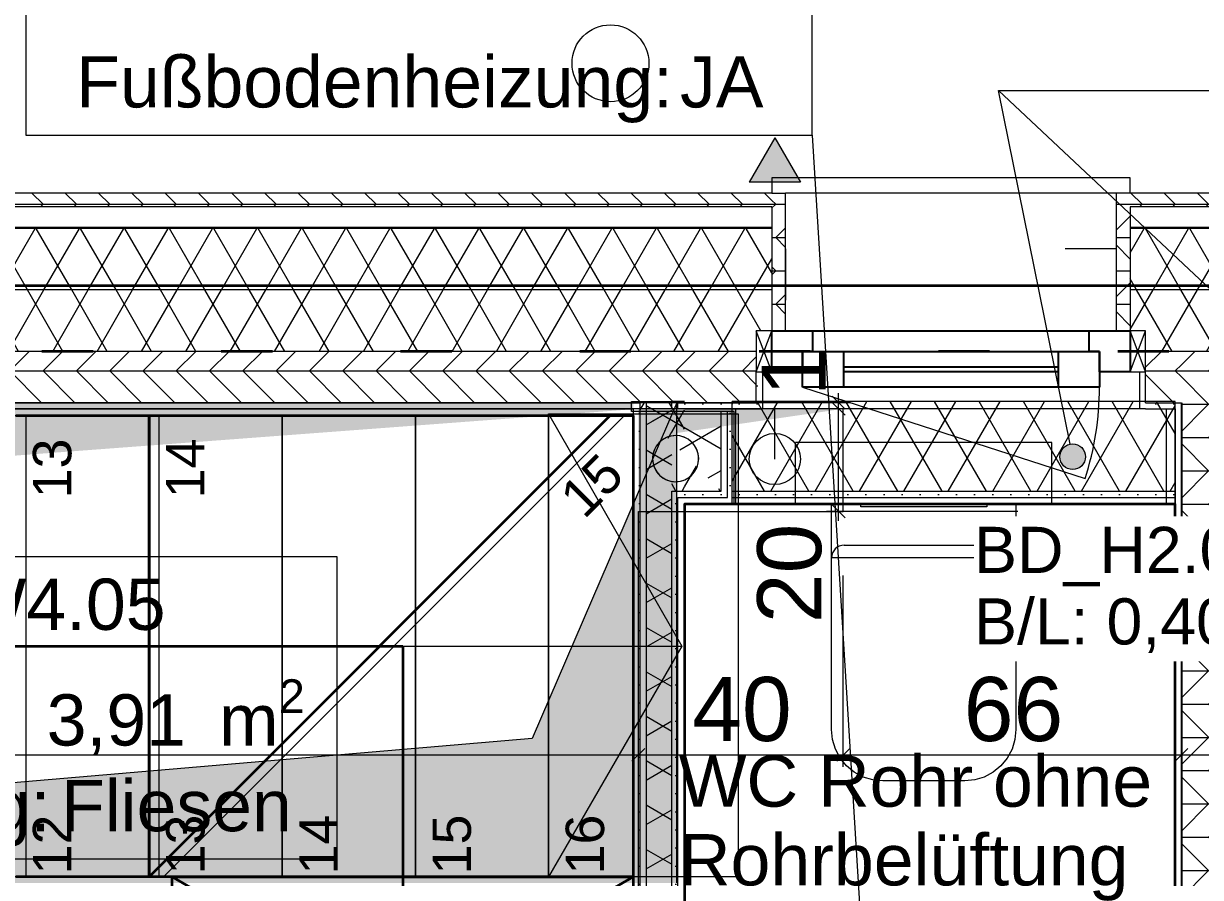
# Model space of a CAD drawing. Extents: x 0 to 42, y 0 to 29.7.
# Drawn here: x 16.409 to 18.706, y 14.609 to 16.275 of the extents above; entities that cross this region are included whole.
import ezdxf
from ezdxf.xclip import XClip

# ---------------------------------------------------------------- set-up
doc = ezdxf.new("R2010")
doc.units = 0
doc.header["$MEASUREMENT"] = 0
doc.header["$XCLIPFRAME"] = 0
for name, pattern in [('Achse', [115, 0, -40, 75, 0]), ('Punktlinie_ eng', [0.0125, 0, -0.0125]), ('Strichlinie_ eng', [0.115, 0.075, -0.04]), ('Wipeout_Contour', [50, 0, -50])]:
    doc.linetypes.add(name, pattern=pattern)
for name, color, linetype in [('0_30 - Räume', 7, 'Continuous'), ('0_40 - Durchbrüche', 7, 'Continuous'), ('0_40 - Hilfslinien', 7, 'Continuous'), ('331 - Tragende Außenwände.Statisch erforderlich', 7, 'Continuous'), ('341 - Tragende Innenwände', 7, 'Continuous'), ('342 - Nichttragende Innenwände', 7, 'Continuous'), ('351 - Deckenkonstruktionen.Decken', 7, 'Continuous'), ('351 - Deckenkonstruktionen.Treppen', 7, 'Continuous'), ('352 - Deckenbeläge.Fußbodenaufbauten', 7, 'Continuous'), ('412 - Sanitärobjekte.WC_ WB_ Dusche_ BW', 7, 'Continuous'), ('412 - Wasseranlagen.Sanitärobjekte', 7, 'Continuous'), ('5_00 - WP Ausbau - Bemaßung', 7, 'Continuous'), ('5_00 - WP Ausbau - Ergänzungen', 7, 'Continuous'), ('5_00 - WP Ausbau - Texte', 7, 'Continuous')]:
    doc.layers.add(name, color=color, linetype=linetype)
doc.styles.add('ERSTELLTER_STIL_1', font='arial.ttf')
pattern_1 = [(45, (26.131676, 15.72738), (-0.01767767, 0.01767767), [0, -0.025])]
pattern_2 = [(60, (26.131676, 15.72738), (-0.0649519, 0.0375), []), (120, (26.131676, 15.72738), (0.0649519, 0.0375), [])]
pattern_3 = [(0, (26.131676, 15.72738), (0, 0.065), []), (45, (26.13168, 15.72738), (-0.13, 0.13), [0.091924, -0.091924]), (45, (26.19668, 15.72738), (-0.13, 0.13), [0.091924, -0.091924]), (45, (26.26168, 15.72738), (-0.13, 0.13), [0.091924, -0.091924]), (45, (26.32668, 15.72738), (-0.13, 0.13), [0.091924, -0.091924]), (315, (26.13168, 15.72738), (0.13, 0.13), [0.091924, -0.091924]), (315, (26.19668, 15.72738), (0.13, 0.13), [0.091924, -0.091924]), (315, (26.26168, 15.72738), (0.13, 0.13), [0.091924, -0.091924]), (315, (26.32668, 15.72738), (0.13, 0.13), [0.091924, -0.091924])]
pattern_4 = [(150, (26.131676, 15.72738), (0.0375, 0.0649519), []), (210, (26.131676, 15.72738), (-0.0375, 0.0649519), [])]

# ---------------------------------------------------------------- blocks, each defined once
blk = doc.blocks.new('Zeichnung_1_1', base_point=(26.1317, 15.7274))
at = {"layer": '331 - Tragende Außenwände.Statisch erforderlich', "linetype": 'Continuous', "lineweight": 18, "true_color": 0x7e5900}
h = blk.add_hatch(dxfattribs=at)
h.set_pattern_fill('Holz__Sperrholz_2__0001', color=46, style=0, pattern_type=2)
h.set_pattern_definition(pattern_3)
h.paths.add_polyline_path([(17.8689, 15.9444), (14.4338, 15.9444), (14.4338, 15.9174), (17.8689, 15.9174)])
h = blk.add_hatch(dxfattribs=at)
h.set_pattern_fill('Holz__Sperrholz_2__0001', color=46, style=0, pattern_type=2)
h.set_pattern_definition(pattern_3)
h.paths.add_polyline_path([(17.8689, 15.9444), (17.8689, 15.9174), (17.8689, 15.6754), (17.8959, 15.6754), (17.8959, 15.9444)])
h = blk.add_hatch(dxfattribs=at)
h.set_pattern_fill('Holz__Sperrholz_2__0001', color=46, style=0, pattern_type=2)
h.set_pattern_definition(pattern_3)
h.paths.add_polyline_path([(18.5418, 15.9444), (18.5418, 15.6754), (18.5688, 15.6754), (18.5688, 15.9174), (18.5688, 15.9444)])
h = blk.add_hatch(dxfattribs=at)
h.set_pattern_fill('Holz__Sperrholz_2__0001', color=46, style=0, pattern_type=2)
h.set_pattern_definition(pattern_3)
h.paths.add_polyline_path([(18.5688, 15.9444), (18.5688, 15.9174), (18.8187, 15.9174), (18.8187, 15.9444)])
at = {"layer": '331 - Tragende Außenwände.Statisch erforderlich', "linetype": 'Continuous', "lineweight": 18, "true_color": 0x0099e6}
for points in [[(17.8689, 15.8774), (14.4338, 15.8774), (14.4338, 15.8754), (17.8689, 15.8754)], [(18.8187, 15.8774), (18.5688, 15.8774), (18.5688, 15.8754), (18.8187, 15.8754)]]:
    blk.add_hatch(color=142, dxfattribs=at).paths.add_polyline_path(points)
at = {"layer": '331 - Tragende Außenwände.Statisch erforderlich', "linetype": 'Continuous', "lineweight": 18, "true_color": 0x05000d}
h = blk.add_hatch(dxfattribs=at)
h.set_pattern_fill('Dämmung__weich_0001', color=178, style=0, pattern_type=2)
h.set_pattern_definition(pattern_2)
h.paths.add_polyline_path([(17.8689, 15.8754), (14.4338, 15.8754), (14.4338, 15.7554), (17.8689, 15.7554)])
h = blk.add_hatch(dxfattribs=at)
h.set_pattern_fill('Dämmung__weich_0001', color=178, style=0, pattern_type=2)
h.set_pattern_definition(pattern_2)
h.paths.add_polyline_path([(18.8187, 15.8754), (18.5688, 15.8754), (18.5688, 15.7554), (18.8187, 15.7554)])
h = blk.add_hatch(dxfattribs=at)
h.set_pattern_fill('Dämmung__weich_0001', color=178, style=0, pattern_type=2)
h.set_pattern_definition(pattern_2)
h.paths.add_polyline_path([(14.4338, 15.6754), (14.4638, 15.6754), (14.4638, 15.6354), (17.8389, 15.6354), (17.8389, 15.6754), (17.8689, 15.6754), (17.8689, 15.7554), (14.4338, 15.7554)])
h = blk.add_hatch(dxfattribs=at)
h.set_pattern_fill('Dämmung__weich_0001', color=178, style=0, pattern_type=2)
h.set_pattern_definition(pattern_2)
h.paths.add_polyline_path([(18.5688, 15.7554), (18.5688, 15.6754), (18.5988, 15.6754), (18.5988, 15.6354), (18.8187, 15.6354), (18.8187, 15.7554)])
h = blk.add_hatch(dxfattribs=at)
h.set_pattern_fill('Holz__Sperrholz_2__0001', color=178, style=0, pattern_type=2)
h.set_pattern_definition(pattern_3)
h.paths.add_polyline_path([(14.4638, 15.5954), (14.4638, 15.5354), (17.8389, 15.5354), (17.8389, 15.5954), (17.8389, 15.6354), (14.4638, 15.6354)])
h = blk.add_hatch(dxfattribs=at)
h.set_pattern_fill('Holz__Sperrholz_2__0001', color=178, style=0, pattern_type=2)
h.set_pattern_definition(pattern_3)
h.paths.add_polyline_path([(18.6687, 15.6354), (18.5988, 15.6354), (18.5988, 15.5954), (18.5988, 15.5354), (18.6687, 15.5354)])
h = blk.add_hatch(dxfattribs=at)
h.set_pattern_fill('Holz__Sperrholz_2__0001', color=178, style=0, pattern_type=2)
h.set_pattern_definition(pattern_3)
h.paths.add_polyline_path([(18.6687, 15.5354), (18.7687, 15.5354), (18.7687, 15.6354), (18.6687, 15.6354)])
at = {"layer": '331 - Tragende Außenwände.Statisch erforderlich', "linetype": 'Continuous', "lineweight": 18, "true_color": 0x9f9f9f}
h = blk.add_hatch(dxfattribs=at)
h.set_pattern_fill('Gips_0001', color=253, style=0, pattern_type=2)
h.set_pattern_definition(pattern_1)
h.paths.add_polyline_path([(17.8509, 15.5234), (17.8509, 15.5954), (17.8389, 15.5954), (17.8389, 15.5354), (17.8389, 15.5234)])
h = blk.add_hatch(dxfattribs=at)
h.set_pattern_fill('Gips_0001', color=253, style=0, pattern_type=2)
h.set_pattern_definition(pattern_1)
h.paths.add_polyline_path([(18.5988, 15.5234), (18.5988, 15.5354), (18.5988, 15.5954), (18.5868, 15.5954), (18.5868, 15.5234)])
h = blk.add_hatch(dxfattribs=at)
h.set_pattern_fill('Gips_0001', color=253, style=0, pattern_type=2)
h.set_pattern_definition(pattern_1)
h.paths.add_polyline_path([(14.4638, 15.5354), (14.4638, 15.5234), (17.5988, 15.5234), (17.5988, 15.5354)])
h = blk.add_hatch(dxfattribs=at)
h.set_pattern_fill('Gips_0001', color=253, style=0, pattern_type=2)
h.set_pattern_definition(pattern_1)
h.paths.add_polyline_path([(17.5988, 15.5234), (17.6118, 15.5234), (17.6118, 15.5354), (17.5988, 15.5354)])
h = blk.add_hatch(dxfattribs=at)
h.set_pattern_fill('Gips_0001', color=253, style=0, pattern_type=2)
h.set_pattern_definition(pattern_1)
h.paths.add_polyline_path([(17.6858, 15.5234), (17.6988, 15.5234), (17.6988, 15.5354), (17.6858, 15.5354)])
h = blk.add_hatch(dxfattribs=at)
h.set_pattern_fill('Gips_0001', color=253, style=0, pattern_type=2)
h.set_pattern_definition(pattern_1)
h.paths.add_polyline_path([(17.6988, 15.5354), (17.6988, 15.5234), (17.8389, 15.5234), (17.8389, 15.5354)])
h = blk.add_hatch(dxfattribs=at)
h.set_pattern_fill('Gips_0001', color=253, style=0, pattern_type=2)
h.set_pattern_definition(pattern_1)
h.paths.add_polyline_path([(18.5988, 15.5234), (18.6562, 15.5234), (18.6562, 15.5354), (18.5988, 15.5354)])
h = blk.add_hatch(dxfattribs=at)
h.set_pattern_fill('Gips_0001', color=253, style=0, pattern_type=2)
h.set_pattern_definition(pattern_1)
h.paths.add_polyline_path([(18.6562, 15.5234), (18.6687, 15.5234), (18.6687, 15.5354), (18.6562, 15.5354)])
at = {"layer": '341 - Tragende Innenwände', "linetype": 'Continuous', "lineweight": 18, "true_color": 0x05000d}
h = blk.add_hatch(dxfattribs=at)
h.set_pattern_fill('Holz__Sperrholz_2__0001', color=178, style=0, pattern_type=2)
h.set_pattern_definition(pattern_3)
h.paths.add_polyline_path([(18.6687, 15.5234), (18.7687, 15.5234), (18.7687, 15.5354), (18.6687, 15.5354)])
at = {"layer": '341 - Tragende Innenwände', "linetype": 'Continuous', "lineweight": 18, "true_color": 0x9f9f9f}
h = blk.add_hatch(dxfattribs=at)
h.set_pattern_fill('Gips_0001', color=253, style=0, pattern_type=2)
h.set_pattern_definition(pattern_1)
h.paths.add_polyline_path([(18.6687, 13.0947), (18.6687, 15.5234), (18.6562, 15.5234), (18.6562, 13.0947)])
at = {"layer": '341 - Tragende Innenwände', "linetype": 'Continuous', "lineweight": 18, "true_color": 0x05000d}
h = blk.add_hatch(dxfattribs=at)
h.set_pattern_fill('Holz__Sperrholz_2__0001', color=178, style=0, pattern_type=2)
h.set_pattern_definition(pattern_3)
h.paths.add_polyline_path([(18.7687, 13.0822), (18.7687, 15.5234), (18.6687, 15.5234), (18.6687, 13.0822)])
at = {"layer": '342 - Nichttragende Innenwände', "linetype": 'Continuous', "lineweight": 18, "true_color": 0xcdcd00}
h = blk.add_hatch(dxfattribs=at)
h.set_pattern_fill('Dämmung__weich_0001', color=52, style=0, pattern_type=2)
h.set_pattern_definition(pattern_2)
h.paths.add_polyline_path([(17.6988, 15.538), (17.5954, 15.538), (17.6988, 15.4346)])
h = blk.add_hatch(dxfattribs=at)
h.set_pattern_fill('Dämmung__weich_0001', color=52, style=0, pattern_type=2)
h.set_pattern_definition(pattern_4)
h.paths.add_polyline_path([(17.6154, 15.518), (17.5954, 15.538), (17.5954, 15.518)])
at = {"layer": '342 - Nichttragende Innenwände', "linetype": 'Continuous', "lineweight": 18, "true_color": 0x9f9f9f}
h = blk.add_hatch(dxfattribs=at)
h.set_pattern_fill('Gips_0001', color=253, style=0, pattern_type=2)
h.set_pattern_definition(pattern_1)
h.paths.add_polyline_path([(17.6118, 15.5234), (17.6238, 15.5234), (17.6238, 15.5354), (17.6118, 15.5354)])
at = {"layer": '342 - Nichttragende Innenwände', "linetype": 'Continuous', "lineweight": 18, "true_color": 0xcdcd00}
h = blk.add_hatch(dxfattribs=at)
h.set_pattern_fill('Dämmung__weich_0001', color=52, style=0, pattern_type=2)
h.set_pattern_definition(pattern_4)
h.paths.add_polyline_path([(17.6238, 15.5234), (17.6738, 15.5234), (17.6738, 15.5354), (17.6238, 15.5354)])
at = {"layer": '342 - Nichttragende Innenwände', "linetype": 'Continuous', "lineweight": 18, "true_color": 0x9f9f9f}
h = blk.add_hatch(dxfattribs=at)
h.set_pattern_fill('Gips_0001', color=253, style=0, pattern_type=2)
h.set_pattern_definition(pattern_1)
h.paths.add_polyline_path([(17.6738, 15.5234), (17.6858, 15.5234), (17.6858, 15.5354), (17.6738, 15.5354)])
at = {"layer": '342 - Nichttragende Innenwände', "linetype": 'Continuous', "lineweight": 0, "true_color": 0xffffff}
h = blk.add_hatch(dxfattribs=at)
h.set_pattern_fill('Dämmung__weich_0001', style=0, pattern_type=2)
h.set_pattern_definition(pattern_2)
h.paths.add_polyline_path([(17.792, 15.363), (18.6562, 15.363), (18.6562, 15.538), (17.792, 15.538)])
at = {"layer": '342 - Nichttragende Innenwände', "linetype": 'Continuous', "lineweight": 18, "true_color": 0x9f9f9f}
h = blk.add_hatch(dxfattribs=at)
h.set_pattern_fill('Gips_0001', color=253, style=0, pattern_type=2)
h.set_pattern_definition(pattern_1)
h.paths.add_polyline_path([(17.5988, 15.5234), (17.5988, 14.5047), (17.6118, 14.5047), (17.6118, 15.5234)])
h = blk.add_hatch(dxfattribs=at)
h.set_pattern_fill('Gips_0001', color=253, style=0, pattern_type=2)
h.set_pattern_definition(pattern_1)
h.paths.add_polyline_path([(17.6238, 15.5234), (17.6118, 15.5234), (17.6118, 14.5047), (17.6238, 14.5047)])
at = {"layer": '342 - Nichttragende Innenwände', "linetype": 'Continuous', "lineweight": 18, "true_color": 0xcdcd00}
h = blk.add_hatch(dxfattribs=at)
h.set_pattern_fill('Dämmung__weich_0001', color=52, style=0, pattern_type=2)
h.set_pattern_definition(pattern_4)
h.paths.add_polyline_path([(17.6154, 15.518), (17.7704, 15.363), (17.7704, 15.518)])
h = blk.add_hatch(dxfattribs=at)
h.set_pattern_fill('Dämmung__weich_0001', color=52, style=0, pattern_type=2)
h.set_pattern_definition(pattern_4)
h.paths.add_polyline_path([(17.6738, 15.363), (17.6738, 15.5234), (17.6238, 15.5234), (17.6238, 15.363)])
h = blk.add_hatch(dxfattribs=at)
h.set_pattern_fill('Dämmung__weich_0001', color=52, style=0, pattern_type=2)
h.set_pattern_definition(pattern_2)
h.paths.add_polyline_path([(17.6858, 15.363), (17.6858, 15.5234), (17.6738, 15.5234), (17.6738, 15.363)])
h = blk.add_hatch(dxfattribs=at)
h.set_pattern_fill('Dämmung__weich_0001', color=52, style=0, pattern_type=2)
h.set_pattern_definition(pattern_2)
h.paths.add_polyline_path([(17.6988, 15.363), (17.6988, 15.5234), (17.6858, 15.5234), (17.6858, 15.363)])
at = {"layer": '342 - Nichttragende Innenwände', "linetype": 'Continuous', "lineweight": 18, "true_color": 0x9f9f9f}
h = blk.add_hatch(dxfattribs=at)
h.set_pattern_fill('Gips_0001', color=253, style=0, pattern_type=2)
h.set_pattern_definition(pattern_1)
h.paths.add_polyline_path([(17.7829, 15.3505), (17.7829, 15.518), (17.7704, 15.518), (17.7704, 15.363)])
h = blk.add_hatch(dxfattribs=at)
h.set_pattern_fill('Gips_0001', color=253, style=0, pattern_type=2)
h.set_pattern_definition(pattern_1)
h.paths.add_polyline_path([(17.7959, 15.3375), (17.7959, 15.518), (17.7829, 15.518), (17.7829, 15.3505)])
at = {"layer": '342 - Nichttragende Innenwände', "linetype": 'Continuous', "lineweight": 18, "true_color": 0xcdcd00}
h = blk.add_hatch(dxfattribs=at)
h.set_pattern_fill('Dämmung__weich_0001', color=52, style=0, pattern_type=2)
h.set_pattern_definition(pattern_2)
h.paths.add_polyline_path([(17.6988, 15.363), (17.7704, 15.363), (17.6988, 15.4346)])
h = blk.add_hatch(dxfattribs=at)
h.set_pattern_fill('Dämmung__weich_0001', color=52, style=0, pattern_type=2)
h.set_pattern_definition(pattern_4)
h.paths.add_polyline_path([(17.6738, 15.363), (17.6238, 15.363), (17.6238, 14.5047), (17.6738, 14.5047)])
at = {"layer": '342 - Nichttragende Innenwände', "linetype": 'Continuous', "lineweight": 18, "true_color": 0x9f9f9f}
h = blk.add_hatch(dxfattribs=at)
h.set_pattern_fill('Gips_0001', color=253, style=0, pattern_type=2)
h.set_pattern_definition(pattern_1)
h.paths.add_polyline_path([(17.6738, 15.363), (17.6738, 15.3505), (17.6858, 15.3505), (17.6858, 15.363)])
h = blk.add_hatch(dxfattribs=at)
h.set_pattern_fill('Gips_0001', color=253, style=0, pattern_type=2)
h.set_pattern_definition(pattern_1)
h.paths.add_polyline_path([(17.6858, 15.3505), (17.6738, 15.3505), (17.6738, 14.5047), (17.6858, 14.5047)])
h = blk.add_hatch(dxfattribs=at)
h.set_pattern_fill('Gips_0001', color=253, style=0, pattern_type=2)
h.set_pattern_definition(pattern_1)
h.paths.add_polyline_path([(17.6858, 15.363), (17.6858, 15.3505), (17.6988, 15.3505), (17.6988, 15.363)])
h = blk.add_hatch(dxfattribs=at)
h.set_pattern_fill('Gips_0001', color=253, style=0, pattern_type=2)
h.set_pattern_definition(pattern_1)
h.paths.add_polyline_path([(17.6858, 15.3505), (17.6858, 15.3375), (17.6988, 15.3375), (17.6988, 15.3505)])
h = blk.add_hatch(dxfattribs=at)
h.set_pattern_fill('Gips_0001', color=253, style=0, pattern_type=2)
h.set_pattern_definition(pattern_1)
h.paths.add_polyline_path([(17.6988, 15.3505), (17.7829, 15.3505), (17.7704, 15.363), (17.6988, 15.363)])
h = blk.add_hatch(dxfattribs=at)
h.set_pattern_fill('Gips_0001', color=253, style=0, pattern_type=2)
h.set_pattern_definition(pattern_1)
h.paths.add_polyline_path([(17.6988, 15.3375), (17.7959, 15.3375), (17.7829, 15.3505), (17.6988, 15.3505)])
at = {"layer": '342 - Nichttragende Innenwände', "linetype": 'Continuous', "lineweight": 0, "true_color": 0xffffff}
h = blk.add_hatch(dxfattribs=at)
h.set_pattern_fill('Gips_0001', style=0, pattern_type=2)
h.set_pattern_definition(pattern_1)
h.paths.add_polyline_path([(17.792, 15.3505), (18.6562, 15.3505), (18.6562, 15.363), (17.792, 15.363)])
h = blk.add_hatch(dxfattribs=at)
h.set_pattern_fill('Gips_0001', style=0, pattern_type=2)
h.set_pattern_definition(pattern_1)
h.paths.add_polyline_path([(17.792, 15.3375), (18.6562, 15.3375), (18.6562, 15.3505), (17.792, 15.3505)])
at = {"layer": '342 - Nichttragende Innenwände', "linetype": 'Continuous', "lineweight": 18, "true_color": 0x9f9f9f}
h = blk.add_hatch(dxfattribs=at)
h.set_pattern_fill('Gips_0001', color=253, style=0, pattern_type=2)
h.set_pattern_definition(pattern_1)
h.paths.add_polyline_path([(17.6858, 14.5047), (17.6988, 14.5047), (17.6988, 15.3375), (17.6858, 15.3375)])
at = {"layer": '351 - Deckenkonstruktionen.Decken', "linetype": 'Continuous', "lineweight": 0, "true_color": 0x010003}
blk.add_hatch(color=178, dxfattribs=at).paths.add_polyline_path([(14.1137, 14.5984), (17.6835, 14.5984), (17.6835, 15.5354), (17.4014, 14.8804)])
at = {"layer": '351 - Deckenkonstruktionen.Decken', "linetype": 'Continuous', "lineweight": 0, "true_color": 0x020006}
for points in [[(13.3934, 15.5234), (13.3934, 14.5754), (13.6875, 15.2293), (17.6087, 15.5234)], [(18.0087, 15.5234), (17.6087, 15.5234), (17.6087, 15.3234), (17.6593, 15.4727)]]:
    blk.add_hatch(color=178, dxfattribs=at).paths.add_polyline_path(points)
at = {"layer": '5_00 - WP Ausbau - Ergänzungen', "linetype": 'Continuous', "lineweight": 18, "true_color": 0x05000d}
blk.add_hatch(color=178, dxfattribs=at).paths.add_polyline_path([(17.875, 16.0521), (17.825, 15.9655), (17.925, 15.9655)])
at = {"layer": '5_00 - WP Ausbau - Texte', "linetype": 'Continuous', "lineweight": 18, "true_color": 0x05000d}
blk.add_hatch(color=178, dxfattribs=at).paths.add_polyline_path([(18.4314, 15.43), (18.4333, 15.4204), (18.4388, 15.4123), (18.4469, 15.4069), (18.4564, 15.405), (18.466, 15.4069), (18.4741, 15.4123), (18.4795, 15.4204), (18.4814, 15.43), (18.4795, 15.4395), (18.4741, 15.4476), (18.466, 15.4531), (18.4564, 15.455), (18.4469, 15.4531), (18.4388, 15.4476), (18.4333, 15.4395)])
at = {"layer": '0_30 - Räume', "color": 178, "linetype": 'Continuous', "lineweight": 18, "ltscale": 20, "true_color": 0x05000d}
for p, q in [((16.4133, 17.4324), (16.4133, 16.0574)), ((17.9482, 16.0574), (17.9482, 17.4324)), ((16.4133, 16.0574), (17.9482, 16.0574)), ((17.9482, 16.0574), (18.0426, 14.5161)), ((17.0208, 15.2347), (15.5782, 15.2347)), ((17.0208, 14.6454), (17.0208, 15.2347)), ((15.5782, 14.6454), (17.0208, 14.6454))]:
    blk.add_line(p, q, dxfattribs=at)
at = {"layer": '0_40 - Hilfslinien', "color": 92, "linetype": 'Continuous', "lineweight": 18, "ltscale": 20, "true_color": 0x00cd00}
blk.add_circle((17.875, 15.4255), 0.05, dxfattribs=at)
at = {"layer": '331 - Tragende Außenwände.Statisch erforderlich', "color": 178, "linetype": 'Continuous', "lineweight": 18, "ltscale": 20, "true_color": 0x05000d}
for p, q in [((18.5688, 15.9744), (17.8689, 15.9744)), ((17.8689, 15.9744), (17.8689, 15.9444)), ((18.5688, 15.9444), (18.5688, 15.9744)), ((17.8689, 15.9444), (17.8959, 15.9444)), ((17.8689, 15.9444), (17.8959, 15.9444)), ((17.8959, 15.6754), (17.8959, 15.9444)), ((17.8959, 15.6754), (17.8959, 15.9444)), ((18.5418, 15.6754), (18.5418, 15.9444)), ((18.5688, 15.9444), (18.5418, 15.9444)), ((18.5688, 15.9444), (18.5418, 15.9444)), ((18.5418, 15.6754), (18.5418, 15.9444)), ((17.8689, 15.9174), (14.4338, 15.9174)), ((17.8689, 15.9174), (17.8689, 15.6754)), ((18.8187, 15.9174), (18.5688, 15.9174)), ((18.5688, 15.9174), (18.5688, 15.6754)), ((17.8689, 15.8774), (14.4338, 15.8774)), ((17.8689, 15.8754), (14.4338, 15.8754)), ((18.8187, 15.8774), (18.5688, 15.8774)), ((18.8187, 15.8754), (18.5688, 15.8754)), ((17.8689, 15.7554), (14.4338, 15.7554)), ((18.8187, 15.7554), (18.5688, 15.7554)), ((17.8689, 15.5954), (17.8389, 15.6754)), ((17.8389, 15.5954), (17.8689, 15.6754)), ((18.5688, 15.5954), (18.5988, 15.6754)), ((18.5988, 15.5954), (18.5688, 15.6754)), ((17.8389, 15.6354), (14.4638, 15.6354)), ((18.6687, 15.6354), (18.5988, 15.6354)), ((18.7687, 15.6354), (18.6687, 15.6354)), ((17.8389, 15.5354), (17.8389, 15.5954)), ((17.8509, 15.5954), (17.8509, 15.5234)), ((17.8509, 15.5954), (17.8509, 15.5234)), ((18.5868, 15.5954), (18.5868, 15.5234)), ((18.5868, 15.5954), (18.5868, 15.5234)), ((18.5988, 15.5354), (18.5988, 15.5954)), ((17.9289, 15.5654), (18.4808, 15.3873)), ((14.4638, 15.5354), (17.6118, 15.5354)), ((17.6118, 15.5354), (17.6118, 15.5234)), ((17.6238, 15.5354), (17.6118, 15.5354)), ((17.6118, 15.5354), (17.6118, 15.5234)), ((17.6238, 15.5354), (17.6118, 15.5354)), ((17.6738, 15.5354), (17.6238, 15.5354)), ((17.6238, 15.5354), (17.6238, 15.5234)), ((17.6738, 15.5354), (17.6238, 15.5354)), ((17.6858, 15.5354), (17.6738, 15.5354)), ((17.6858, 15.5354), (17.6738, 15.5354)), ((17.6738, 15.5234), (17.6738, 15.5354)), ((17.6858, 15.5234), (17.6858, 15.5354)), ((17.6858, 15.5354), (17.8389, 15.5354)), ((17.6858, 15.5234), (17.6858, 15.5354)), ((18.5988, 15.5354), (18.6687, 15.5354)), ((17.8389, 15.5234), (17.7989, 15.5234)), ((17.7989, 15.3374), (17.7989, 15.5234)), ((17.8389, 15.5234), (17.7989, 15.5234)), ((17.8389, 15.5234), (17.8509, 15.5234)), ((17.8389, 15.5234), (17.8509, 15.5234)), ((18.5988, 15.5234), (18.5868, 15.5234)), ((18.5988, 15.5234), (18.5868, 15.5234)), ((18.5988, 15.5234), (18.6388, 15.5234)), ((18.5988, 15.5234), (18.6388, 15.5234)), ((18.6388, 15.5234), (18.6388, 15.3374)), ((18.6388, 15.3374), (17.7989, 15.3374))]:
    blk.add_line(p, q, dxfattribs=at)
at = {"layer": '331 - Tragende Außenwände.Statisch erforderlich', "color": 178, "linetype": 'Strichlinie_ eng', "lineweight": 18, "ltscale": 20, "true_color": 0x05000d}
for p, q in [((18.5418, 15.9444), (17.8959, 15.9444)), ((18.5868, 15.5234), (17.8509, 15.5234))]:
    blk.add_line(p, q, dxfattribs=at)
at = {"layer": '331 - Tragende Außenwände.Statisch erforderlich', "color": 178, "linetype": 'Achse', "lineweight": 18, "ltscale": 20, "true_color": 0x05000d}
for p, q in [((18.5418, 15.8354), (17.8959, 15.8354)), ((17.8959, 15.8354), (17.8959, 15.6754)), ((18.5418, 15.6754), (18.5418, 15.8354))]:
    blk.add_line(p, q, dxfattribs=at)
at = {"layer": '331 - Tragende Außenwände.Statisch erforderlich', "color": 178, "linetype": 'Continuous', "lineweight": 25, "ltscale": 20, "true_color": 0x05000d}
for p, q in [((17.8689, 15.6754), (17.9489, 15.6754)), ((17.8689, 15.5954), (17.8689, 15.6754)), ((17.9489, 15.6754), (18.4888, 15.6754)), ((17.9489, 15.6754), (17.9489, 15.6354)), ((18.4888, 15.6354), (18.4888, 15.6754)), ((18.4888, 15.6754), (18.5688, 15.6754)), ((18.5688, 15.6754), (18.5688, 15.5954)), ((17.9489, 15.6354), (17.9289, 15.6354)), ((17.9289, 15.6354), (17.9289, 15.5954)), ((17.9289, 15.5654), (17.9289, 15.6354)), ((17.9289, 15.6354), (18.0089, 15.6354)), ((18.0089, 15.6354), (18.4288, 15.6354)), ((18.0089, 15.6354), (18.0089, 15.5654)), ((18.4288, 15.5654), (18.4288, 15.6354)), ((18.4288, 15.6354), (18.5088, 15.6354)), ((18.5088, 15.6354), (18.4888, 15.6354)), ((18.5088, 15.5954), (18.5088, 15.6354)), ((18.5088, 15.6354), (18.5088, 15.5654)), ((18.0089, 15.6054), (18.4288, 15.6054)), ((17.9289, 15.5954), (17.8689, 15.5954)), ((18.4288, 15.5954), (18.0089, 15.5954)), ((18.5688, 15.5954), (18.5088, 15.5954)), ((18.0089, 15.5654), (17.9289, 15.5654)), ((18.4288, 15.5654), (18.0089, 15.5654)), ((18.5088, 15.5654), (18.4288, 15.5654)), ((18.6687, 15.5354), (18.6687, 15.5234)), ((18.6687, 15.5354), (18.6687, 15.5234))]:
    blk.add_line(p, q, dxfattribs=at)
at = {"layer": '331 - Tragende Außenwände.Statisch erforderlich', "color": 178, "linetype": 'Continuous', "lineweight": 18, "ltscale": 20, "true_color": 0x05000d, "flags": 128}
for points in [[(17.8689, 15.9444), (14.4338, 15.9444)], [(18.8187, 15.9444), (18.5688, 15.9444)], [(14.4638, 15.5234), (17.5988, 15.5234)], [(17.6988, 15.5234), (17.8389, 15.5234)], [(18.5988, 15.5234), (18.6562, 15.5234)]]:
    blk.add_lwpolyline(points, dxfattribs=at)
for points in [[(17.8689, 15.6754), (17.8389, 15.6754), (17.8389, 15.5954), (17.8689, 15.5954)], [(18.5688, 15.5954), (18.5988, 15.5954), (18.5988, 15.6754), (18.5688, 15.6754)]]:
    blk.add_lwpolyline(points, close=True, dxfattribs=at)
at = {"layer": '331 - Tragende Außenwände.Statisch erforderlich', "color": 178, "linetype": 'Continuous', "lineweight": 18, "ltscale": 20, "true_color": 0x05000d}
blk.add_arc((17.9289, 15.5654), 0.5799, 342.1152, 0, dxfattribs=at)
at = {"layer": '341 - Tragende Innenwände', "color": 178, "linetype": 'Continuous', "lineweight": 25, "ltscale": 20, "true_color": 0x05000d}
blk.add_line((18.6687, 15.5234), (18.6687, 13.0822), dxfattribs=at)
at = {"layer": '341 - Tragende Innenwände', "color": 178, "linetype": 'Continuous', "lineweight": 18, "ltscale": 20, "true_color": 0x05000d, "flags": 128}
blk.add_lwpolyline([(18.6562, 15.5234), (18.6562, 13.0947)], dxfattribs=at)
at = {"layer": '342 - Nichttragende Innenwände', "color": 178, "linetype": 'Continuous', "lineweight": 18, "ltscale": 20, "true_color": 0x05000d}
for p, q in [((17.6118, 15.5234), (17.6118, 14.5047)), ((17.6238, 15.5234), (17.6238, 15.363)), ((17.7704, 15.363), (17.7704, 15.518)), ((17.7829, 15.3505), (17.7829, 15.518)), ((17.6238, 15.363), (17.6238, 14.5047)), ((17.6738, 15.363), (17.6858, 15.363)), ((17.6738, 15.363), (17.6858, 15.363)), ((17.6738, 14.5047), (17.6738, 15.363)), ((17.6858, 15.363), (17.6988, 15.363)), ((17.6858, 15.3505), (17.6988, 15.3505)), ((17.6858, 15.3505), (17.6988, 15.3505)), ((17.6858, 14.5047), (17.6858, 15.3505)), ((17.6988, 15.363), (17.7704, 15.363)), ((17.6988, 15.3505), (17.7829, 15.3505)), ((17.792, 15.363), (18.6562, 15.363)), ((17.792, 15.3505), (18.6562, 15.3505))]:
    blk.add_line(p, q, dxfattribs=at)
at = {"layer": '342 - Nichttragende Innenwände', "color": 178, "linetype": 'Continuous', "lineweight": 18, "ltscale": 20, "true_color": 0x05000d, "flags": 128}
for points in [[(17.5954, 15.538), (17.6738, 15.538)], [(17.5954, 15.518), (17.5954, 15.538)], [(17.6988, 15.538), (17.6738, 15.538)], [(18.6562, 15.538), (17.792, 15.538)], [(17.792, 15.363), (17.792, 15.538)], [(18.6562, 15.363), (18.6562, 15.538)], [(17.7704, 15.518), (17.5954, 15.518)], [(17.5988, 15.5234), (17.5988, 14.5047)], [(17.7829, 15.518), (17.7704, 15.518)], [(17.7959, 15.518), (17.7829, 15.518)], [(17.7959, 15.3375), (17.7959, 15.518)], [(17.792, 15.3505), (17.792, 15.363)], [(17.792, 15.3375), (17.792, 15.3505)], [(18.6562, 15.3505), (18.6562, 15.363)], [(18.6562, 15.3375), (18.6562, 15.3505)], [(17.6988, 15.3375), (17.7959, 15.3375)], [(17.6988, 14.5047), (17.6988, 15.3375)], [(17.792, 15.3375), (18.6562, 15.3375)]]:
    blk.add_lwpolyline(points, dxfattribs=at)
at = {"layer": '351 - Deckenkonstruktionen.Decken', "color": 8, "linetype": 'Strichlinie_ eng', "lineweight": 18, "ltscale": 20}
for p, q in [((17.6835, 15.5354), (17.4014, 14.8804)), ((17.4014, 14.8804), (14.1137, 14.5984))]:
    blk.add_line(p, q, dxfattribs=at)
at = {"layer": '351 - Deckenkonstruktionen.Decken', "color": 178, "linetype": 'Continuous', "lineweight": 35, "ltscale": 20, "true_color": 0x05000d, "flags": 128}
blk.add_lwpolyline([(11.4778, 8.4285), (18.8187, 8.4285), (18.8187, 15.7634), (17.6087, 15.7634), (16.6913, 15.7634), (13.3934, 15.7634), (11.4778, 15.7634)], close=True, dxfattribs=at)
at = {"layer": '351 - Deckenkonstruktionen.Decken', "color": 178, "linetype": 'Punktlinie_ eng', "lineweight": 35, "ltscale": 20, "true_color": 0x05000d, "flags": 128}
blk.add_lwpolyline([(14.1287, 15.6354), (11.5978, 15.6354), (11.5978, 8.4735), (18.7687, 8.4735), (18.7687, 15.6354), (17.6834, 15.6354)], close=True, dxfattribs=at)
at = {"layer": '351 - Deckenkonstruktionen.Decken', "color": 178, "linetype": 'Strichlinie_ eng', "lineweight": 18, "ltscale": 20, "true_color": 0x05000d, "flags": 128}
for points in [[(17.6835, 15.5354), (14.1137, 15.5354)], [(17.6835, 14.5984), (17.6835, 15.5354)]]:
    blk.add_lwpolyline(points, dxfattribs=at)
at = {"layer": '351 - Deckenkonstruktionen.Decken', "color": 178, "linetype": 'Continuous', "lineweight": 18, "ltscale": 20, "true_color": 0x05000d, "flags": 128}
for points in [[(17.6087, 15.5234), (13.3934, 15.5234)], [(18.0087, 15.5234), (17.6087, 15.5234)], [(18.0087, 15.3234), (18.0087, 15.5234)], [(17.6087, 15.3234), (18.0087, 15.3234)], [(17.6087, 14.5754), (17.6087, 15.3234)]]:
    blk.add_lwpolyline(points, dxfattribs=at)
at = {"layer": '351 - Deckenkonstruktionen.Treppen', "color": 178, "linetype": 'Continuous', "lineweight": 18, "ltscale": 20, "true_color": 0x05000d}
for p, q in [((13.2736, 15.5104), (17.5988, 15.5104)), ((16.4136, 14.6104), (16.4136, 15.5104)), ((16.6736, 14.6104), (16.6736, 15.5104)), ((16.6818, 14.6104), (17.5818, 15.5104)), ((17.5988, 15.5104), (17.5988, 14.3504)), ((16.6988, 14.6104), (13.2736, 14.6104)), ((16.6988, 14.3504), (16.6988, 14.6104))]:
    blk.add_line(p, q, dxfattribs=at)
at = {"layer": '351 - Deckenkonstruktionen.Treppen', "color": 253, "linetype": 'Strichlinie_ eng', "lineweight": 18, "ltscale": 20, "true_color": 0x9f9f9f}
for p, q in [((16.3936, 15.5104), (16.6536, 15.5104)), ((16.6536, 15.5104), (16.6536, 14.6104)), ((16.6536, 14.6104), (16.6536, 15.5104)), ((16.6536, 15.5104), (16.9136, 15.5104)), ((16.9136, 15.5104), (16.9136, 14.6104)), ((16.9136, 14.6104), (16.9136, 15.5104)), ((16.9136, 15.5104), (17.1736, 15.5104)), ((17.1736, 15.5104), (17.1736, 14.6104)), ((17.1736, 14.6104), (17.1736, 15.5104)), ((17.1736, 15.5104), (17.4336, 15.5104)), ((17.4336, 15.5104), (17.4336, 15.5134)), ((17.4336, 15.5134), (17.8036, 15.5134)), ((17.4336, 15.5134), (17.6936, 15.0604)), ((17.4336, 15.5104), (17.4336, 14.6104)), ((17.4336, 14.6104), (17.4336, 15.5104)), ((17.8036, 15.5134), (17.8036, 14.6104)), ((14.4868, 15.0604), (17.4336, 15.0604)), ((17.4336, 15.0604), (17.6936, 15.0604)), ((17.6936, 15.0604), (17.4336, 14.6104)), ((16.6536, 14.6104), (16.3936, 14.6104)), ((16.9136, 14.6104), (16.6536, 14.6104)), ((17.1736, 14.6104), (16.9136, 14.6104)), ((17.4336, 14.6104), (17.1736, 14.6104)), ((17.8036, 14.6104), (17.4336, 14.6104))]:
    blk.add_line(p, q, dxfattribs=at)
at = {"layer": '351 - Deckenkonstruktionen.Treppen', "color": 178, "linetype": 'Continuous', "lineweight": 35, "ltscale": 20, "true_color": 0x05000d}
for p, q in [((16.3936, 15.5104), (16.6536, 15.5104)), ((16.6536, 15.5104), (16.6536, 14.6104)), ((17.5536, 15.5104), (16.6536, 14.6104)), ((16.6536, 14.6104), (16.6536, 15.5104)), ((16.6536, 15.5104), (17.5536, 15.5104)), ((16.6536, 14.6104), (17.5536, 15.5104)), ((17.5536, 15.5104), (17.5988, 15.5104)), ((17.5988, 15.5104), (17.5988, 14.6104)), ((13.5336, 15.0604), (17.1488, 15.0604)), ((17.1488, 15.0604), (17.1488, 14.6104)), ((16.6536, 14.6104), (16.3936, 14.6104)), ((16.6988, 14.6104), (16.6536, 14.6104)), ((17.5988, 14.6104), (16.6988, 14.6104)), ((16.6988, 14.2434), (16.6988, 14.6104)), ((16.6988, 14.6104), (17.5988, 14.6104)), ((17.1488, 14.3504), (16.6988, 14.6104)), ((17.1488, 14.6104), (17.1488, 14.3504)), ((17.5988, 14.6104), (17.1488, 14.3504)), ((17.5988, 14.6104), (17.5988, 14.2434))]:
    blk.add_line(p, q, dxfattribs=at)
at = {"layer": '352 - Deckenbeläge.Fußbodenaufbauten', "color": 178, "linetype": 'Continuous', "lineweight": 35, "ltscale": 20, "true_color": 0x05000d, "flags": 128}
blk.add_lwpolyline([(17.6988, 13.0947), (18.6562, 13.0947), (18.6562, 15.3375), (17.6988, 15.3375)], close=True, dxfattribs=at)
at = {"layer": '412 - Sanitärobjekte.WC_ WB_ Dusche_ BW', "color": 9, "linetype": 'Continuous', "lineweight": 18, "ltscale": 20}
for p, q in [((18.4157, 15.4575), (17.9157, 15.4575)), ((17.9157, 15.3375), (17.9157, 15.4575)), ((18.4157, 15.3375), (18.4157, 15.4575)), ((18.4157, 15.3375), (17.9157, 15.3375)), ((18.0107, 15.2575), (18.1657, 15.2575)), ((18.1657, 15.2575), (18.3207, 15.2575)), ((18.3457, 15.2325), (17.9857, 15.2325))]:
    blk.add_line(p, q, dxfattribs=at)
at = {"layer": '412 - Sanitärobjekte.WC_ WB_ Dusche_ BW', "color": 9, "linetype": 'Continuous', "lineweight": 18, "ltscale": 20, "flags": 128}
for points in [[(18.0857, 14.7975), (18.0662, 14.7994), (18.0474, 14.8051), (18.0301, 14.8143), (18.015, 14.8268), (18.0025, 14.8419), (17.9933, 14.8592), (17.9876, 14.878), (17.9857, 14.8975), (17.9857, 15.3375), (18.3457, 15.3375), (18.3457, 14.8975), (18.3438, 14.878), (18.3381, 14.8592), (18.3288, 14.8419), (18.3164, 14.8268), (18.3012, 14.8143), (18.284, 14.8051), (18.2652, 14.7994), (18.2457, 14.7975)], [(18.0427, 15.3375), (18.2887, 15.3375), (18.2887, 15.3325), (18.0427, 15.3325)]]:
    blk.add_lwpolyline(points, close=True, dxfattribs=at)
at = {"layer": '412 - Sanitärobjekte.WC_ WB_ Dusche_ BW', "color": 9, "linetype": 'Continuous', "lineweight": 18, "ltscale": 20}
for centre, start, end in [((18.0107, 15.2325), 90, 180), ((18.3207, 15.2325), 0, 90)]:
    blk.add_arc(centre, 0.025, start, end, dxfattribs=at)
at = {"layer": '412 - Wasseranlagen.Sanitärobjekte', "color": 178, "linetype": 'Continuous', "lineweight": 18, "ltscale": 20, "true_color": 0x05000d, "flags": 128}
blk.add_lwpolyline([(17.7254, 15.4356, 1), (17.6374, 15.4168, 1)], format="xyb", close=True, dxfattribs=at)
at = {"layer": '412 - Wasseranlagen.Sanitärobjekte', "color": 178, "linetype": 'Continuous', "lineweight": 18, "ltscale": 20, "true_color": 0x05000d}
for start, end in [(12.0962, 192.0962), (192.0962, 12.0962)]:
    blk.add_arc((17.6814, 15.4262), 0.045, start, end, dxfattribs=at)
at = {"layer": '5_00 - WP Ausbau - Bemaßung', "color": 178, "linetype": 'Continuous', "lineweight": 18, "ltscale": 20, "true_color": 0x05000d}
for p, q in [((17.9996, 15.5354), (17.9996, 15.5541)), ((18.023, 15.5354), (17.6496, 15.5354)), ((17.9871, 15.5479), (18.0121, 15.5229)), ((18.0121, 15.5109), (17.9871, 15.5359)), ((17.9996, 15.5234), (17.9996, 15.5354)), ((18.3496, 15.5234), (17.9761, 15.5234)), ((17.9996, 15.3234), (17.9996, 15.5234)), ((18.3496, 15.3234), (17.9761, 15.3234)), ((17.9871, 15.3359), (18.0121, 15.3109)), ((17.9996, 15.3046), (17.9996, 15.3234)), ((17.6087, 14.825), (17.6087, 15.1985)), ((18.0087, 14.825), (18.0087, 15.1985)), ((18.6687, 14.4985), (18.6687, 14.8719)), ((13.3934, 14.8485), (17.6087, 14.8485)), ((17.6212, 14.861), (17.5962, 14.836)), ((17.6087, 14.8485), (18.0087, 14.8485)), ((18.0212, 14.861), (17.9962, 14.836)), ((18.0087, 14.8485), (18.6687, 14.8485)), ((18.6812, 14.861), (18.6562, 14.836)), ((18.6687, 14.8485), (18.9687, 14.8485))]:
    blk.add_line(p, q, dxfattribs=at)
at = {"layer": '5_00 - WP Ausbau - Bemaßung', "color": 1, "linetype": 'Continuous', "lineweight": 18, "ltscale": 20, "true_color": 0xf50000}
blk.add_circle((17.5542, 16.1976), 0.075, dxfattribs=at)
at = {"layer": '5_00 - WP Ausbau - Ergänzungen', "color": 178, "linetype": 'Continuous', "lineweight": 18, "ltscale": 20, "true_color": 0x05000d}
for p, q in [((17.875, 16.0521), (17.825, 15.9655)), ((17.875, 16.0521), (17.925, 15.9655)), ((17.925, 15.9655), (17.825, 15.9655))]:
    blk.add_line(p, q, dxfattribs=at)
at = {"layer": '5_00 - WP Ausbau - Ergänzungen', "color": 72, "linetype": 'Achse', "lineweight": 18, "ltscale": 20, "true_color": 0x60cd00}
blk.add_line((17.875, 15.4255), (17.875, 15.9655), dxfattribs=at)
at = {"layer": '5_00 - WP Ausbau - Texte', "color": 178, "linetype": 'Continuous', "lineweight": 18, "ltscale": 20, "true_color": 0x05000d}
for p, q in [((19.08, 15.4229), (18.3117, 16.1442)), ((18.3117, 16.1442), (18.8117, 16.1442)), ((18.4515, 15.4545), (18.3117, 16.1442)), ((18.3117, 16.1442), (18.8117, 16.1442))]:
    blk.add_line(p, q, dxfattribs=at)
blk.add_circle((18.4564, 15.43), 0.025, dxfattribs=at)
at = {"layer": '0_30 - Räume', "color": 178, "linetype": 'Continuous', "lineweight": 18, "true_color": 0x05000d, "char_height": 0.1, "attachment_point": 1, "style": 'ERSTELLTER_STIL_1'}
for s, insert in [('\\A1;{\\pqj;\\pt0;\\fArial|b0|i0|c0|p38;Fußbodenheizung: }', (16.5115, 16.2114)), ('\\A1;{\\pqj;\\pt0;\\fArial|b0|i0|c0|p38;JA}', (17.69, 16.2114)), ('\\A1;{\\pql;\\pt0;\\fArial|b0|i0|c0|p38;R_H2.E0.W4.05}', (15.6765, 15.1922)), ('\\A1;{\\pql;\\pt0,0.05;\\fArial|b0|i0|c0|p38;3,91\\fArial|b0|i0|c0|p38;\\A1{\\H.66x;\\S^  ;}\\fArial|b0|i0|c0|p38; m\\fArial|b0|i0|c0|p38;\\A1{\\H.66x;\\S2^  ;}}', (16.4538, 14.9957)), ('\\A1;{\\pqj;\\pt0;\\fArial|b0|i0|c0|p38;Bodenbelag: }', (15.6765, 14.7993)), ('\\A1;{\\pqj;\\pt0;\\fArial|b0|i0|c0|p38;Fliesen}', (16.4819, 14.7993))]:
    blk.add_mtext(s, dxfattribs=dict(at, insert=insert))
at = {"layer": '351 - Deckenkonstruktionen.Treppen', "color": 178, "linetype": 'Continuous', "lineweight": 18, "true_color": 0x05000d, "char_height": 0.075, "attachment_point": 6, "style": 'ERSTELLTER_STIL_1'}
for s, insert, rotation in [('\\A1;{\\pqr;\\fArial|b0|i0|c0|p38;14}', (16.7243, 15.4654), 90), ('\\A1;{\\pqr;\\fArial|b0|i0|c0|p38;13}', (16.4649, 15.4654), 90), ('\\A1;{\\pqr;\\fArial|b0|i0|c0|p38;15}', (17.559, 15.4149), 45), ('\\A1;{\\pqr;\\fArial|b0|i0|c0|p38;12}', (16.4643, 14.7317), 90), ('\\A1;{\\pqr;\\fArial|b0|i0|c0|p38;13}', (16.7249, 14.7317), 90), ('\\A1;{\\pqr;\\fArial|b0|i0|c0|p38;14}', (16.9843, 14.7317), 90), ('\\A1;{\\pqr;\\fArial|b0|i0|c0|p38;15}', (17.2449, 14.7317), 90), ('\\A1;{\\pqr;\\fArial|b0|i0|c0|p38;16}', (17.5049, 14.7317), 90)]:
    blk.add_mtext(s, dxfattribs=dict(at, insert=insert, rotation=rotation))
at = {"layer": '5_00 - WP Ausbau - Bemaßung', "color": 178, "linetype": 'Continuous', "lineweight": 18, "true_color": 0x05000d, "char_height": 0.125, "attachment_point": 7, "rotation": 90, "style": 'ERSTELLTER_STIL_1'}
for s, insert, width in [('\\A1;{\\pql;\\fArial|b0|i0|c0|p38;1}', (17.9746, 15.5479), 0.094857), ('\\A1;{\\pql;\\fArial|b0|i0|c0|p38;20}', (17.9674, 15.1052), 0.189715)]:
    blk.add_mtext(s, dxfattribs=dict(at, insert=insert, width=width))
at = {"layer": '5_00 - WP Ausbau - Bemaßung', "color": 178, "linetype": 'Continuous', "lineweight": 18, "true_color": 0x05000d, "char_height": 0.125, "width": 0.189715, "attachment_point": 7, "style": 'ERSTELLTER_STIL_1'}
for s, insert in [('\\A1;{\\pql;\\fArial|b0|i0|c0|p38;40}', (17.7138, 14.8735)), ('\\A1;{\\pql;\\fArial|b0|i0|c0|p38;66}', (18.2438, 14.8735))]:
    blk.add_mtext(s, dxfattribs=dict(at, insert=insert))
at = {"layer": '5_00 - WP Ausbau - Texte', "color": 44, "linetype": 'Continuous', "lineweight": 18, "true_color": 0xa87300, "insert": (17.6878, 14.8472), "char_height": 0.1, "width": 1.121137, "attachment_point": 1, "line_spacing_factor": 0.921299, "style": 'ERSTELLTER_STIL_1'}
blk.add_mtext('\\A1;{\\pql;\\fArial|b0|i0|c0|p38;WC Rohr ohne Rohrbelüftung}', dxfattribs=at)
at = {"color": 254, "linetype": 'Wipeout_Contour', "lineweight": 0, "ltscale": 96.378471}
blk.add_wipeout([(18.264, 15.031), (19.1684, 15.031), (19.1684, 15.3138), (18.264, 15.3138)], dxfattribs=at).dxf.layer = '0_40 - Durchbrüche'
at = {"layer": '0_40 - Durchbrüche', "color": 178, "linetype": 'Continuous', "lineweight": 18, "true_color": 0x05000d, "insert": (18.264, 15.2932), "char_height": 0.09, "attachment_point": 1, "line_spacing_factor": 0.930054, "style": 'ERSTELLTER_STIL_1'}
blk.add_mtext('\\A1;{\\pql;\\fArial|b0|i0|c0|p38;BD_H2.00.001\\P\\pql;\\fArial|b0|i0|c0|p38;B/L: \\fArial|b0|i0|c0|p38;0,400\\fArial|b0|i0|c0|p38;/\\fArial|b0|i0|c0|p38;0,200}', dxfattribs=at)

msp = doc.modelspace()

# ---------------------------------------------------------------- block references
at = {"color": 178, "linetype": 'Continuous', "lineweight": 25, "ltscale": 20, "true_color": 0x05000d}
ref = msp.add_blockref('Zeichnung_1_1', (26.1317, 15.7274), dxfattribs=at)
XClip(ref).set_block_clipping_path([(4.1980274282, 3.0257570699), (31.7992466844, 24.1343286538)])

doc.saveas('drawing.dxf')
